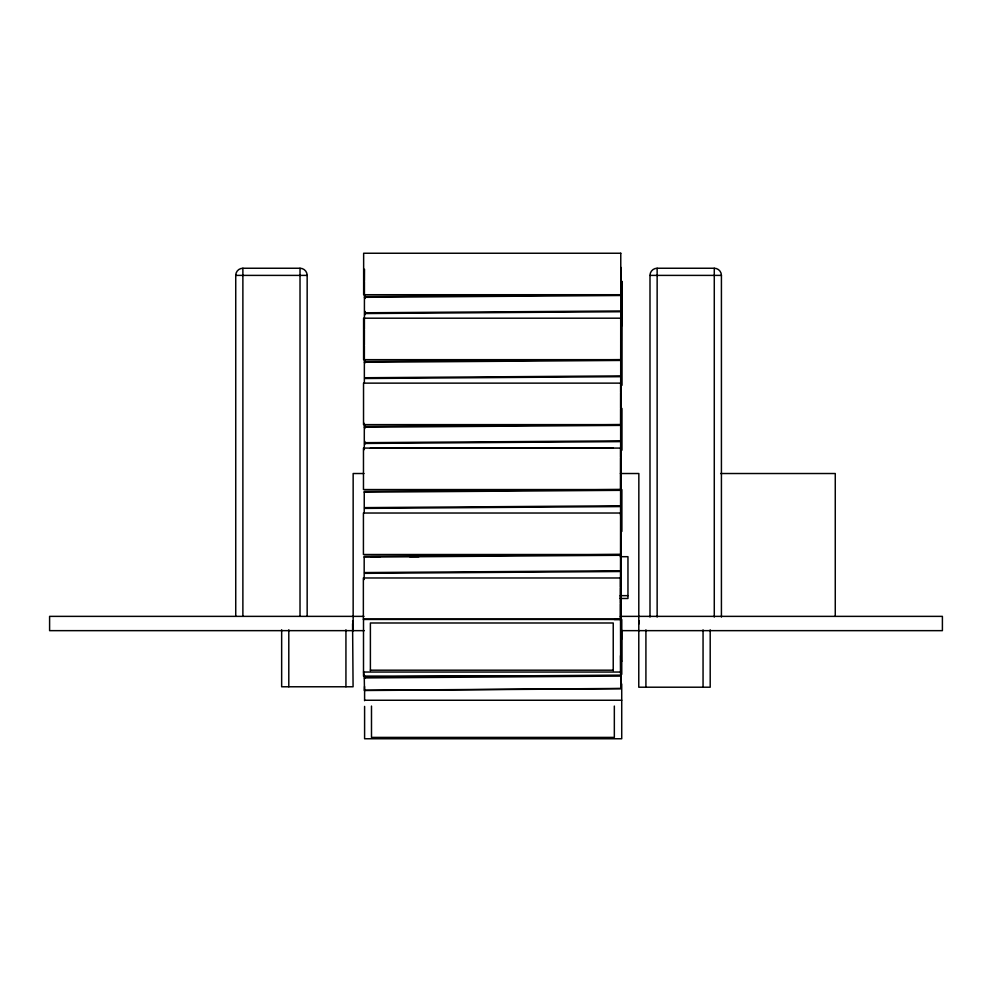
<?xml version="1.0" encoding="UTF-8"?>
<svg xmlns="http://www.w3.org/2000/svg" width="992" height="992" viewBox="0 0 992 992"><rect width="100%" height="100%" fill="white"/><g stroke="black" fill="none" stroke-linecap="round" stroke-linejoin="round"><path stroke-width="1.49" d="M364.436 281.443L364.424 296.558L620.769 294.723L620.794 279.62M364.176 579.526L364.176 573.351L620.521 571.516L620.508 586.979M364.225 513.038L364.238 508.4L620.583 506.577L620.546 554.516L364.188 556.338M364.287 449.636L364.287 443.461L620.645 441.626L620.632 457.089M364.312 423.348L364.312 426.448L620.657 424.626L620.67 409.163M364.349 383.148L364.349 378.51L620.694 376.687L620.682 392.15M364.374 346.034L364.362 361.497L620.719 359.674L620.732 344.212M364.374 345.266L364.399 329.803M364.399 329.034L364.411 313.559L620.756 311.736L620.744 327.199M364.597 678.726L364.61 675.726M620.632 619.095L620.831 688.671L364.473 690.506L364.275 677.92L620.632 676.098L363.506 676.098L363.506 619.095L620.632 619.095L620.632 672.043L363.506 672.043M620.496 603.992L620.484 619.454L614.308 619.504M620.496 603.223L620.508 587.76M620.608 474.102L620.595 489.564L364.25 491.387M620.62 473.333L620.632 457.87M620.67 408.382L620.682 392.919M620.732 343.443L620.744 327.98M620.719 318.196L620.719 359.674L363.593 359.674L363.593 318.196L620.719 318.196L620.719 320.379M620.942 681.405L620.955 673.89M620.992 640.1L620.992 633.913M620.992 633.144L621.017 617.681M621.017 616.9L621.029 601.437M621.029 600.668L621.042 585.206M621.042 584.424L621.054 568.962M621.054 568.193L621.066 552.73M621.066 551.961L621.079 536.498M621.079 535.717L621.104 520.254M621.104 519.486L621.116 504.023M621.116 503.254L621.128 487.791M621.128 487.01L621.141 471.547M621.141 470.778L621.153 455.316M621.153 454.534L621.166 439.072M621.166 438.303L621.19 422.84M621.19 422.071L621.203 406.608M621.203 405.827L621.215 390.364M621.215 389.596L621.228 374.133M621.228 373.352L621.24 357.889M621.24 357.12L621.252 341.657M621.265 340.888L621.277 325.401M622.021 325.612L622.021 321.991M364.448 280.711L364.498 269.241M620.794 278.888L620.856 267.418M364.548 686.501L364.486 690.271L620.831 688.448L620.942 682.149M235.736 616.082L235.736 275.392A7.142 7.142 0 0 1 242.879 268.249L300.018 268.249A7.142 7.142 0 0 1 307.16 275.392L307.16 616.082M649.996 617.036L649.996 275.392A7.142 7.142 0 0 1 657.138 268.249L714.277 268.249A7.142 7.142 0 0 1 721.42 275.392L721.42 617.036M235.736 275.392L307.16 275.392M649.996 275.392L721.42 275.392M370.363 448.161L613.205 448.161M363.965 473.519L353.152 473.519L353.152 630.652M620.322 473.519L638.848 473.519L638.774 687.208L710.198 687.208L710.198 629.87M720.626 473.519L835.264 473.519L835.264 616.367M620.546 554.516L363.419 554.516L363.419 513.025L620.546 513.025L620.546 515.22M370.834 556.698L380.122 556.698M409.547 556.698L418.847 556.698M620.211 556.698L627.961 556.698L627.961 598.486L620.211 598.486M620.211 595.659L627.961 595.659M363.965 616.367L49.6 616.367L49.6 630.652L364.25 630.652M620.322 616.367L942.4 616.367L942.4 630.652L621.55 630.652M352.582 623.67L353.078 686.774L281.654 686.774L281.654 629.821M639.282 623.67L638.774 623.67A7.142 7.142 0 0 1 639.282 621.042M370.388 670.183L613.23 670.183M364.597 700.253L621.724 700.253M621.017 268.348L621.153 281.517M620.496 655.675L620.62 675.13L364.262 676.953L364.25 673.965M622.009 324.806L621.959 281.319L621.972 301.208M621.488 639.604L621.463 629.994L621.513 674.634L621.525 660.883M364.882 311.389L364.895 314.365M622.021 310.707L622.021 321.036M364.87 298.468L364.87 295.442L364.833 298.406M364.87 311.649L364.87 314.662L364.87 311.562M714.277 268.262L714.277 617.036M703.055 629.87L703.055 687.208M657.138 268.249L657.138 617.036M645.916 629.87L645.916 687.208M622.046 288.213L622.034 385.28M621.972 408.431L621.972 450.219M621.897 489.614L621.897 531.402M621.786 619.504L621.786 661.292M621.724 683.984L621.724 738.755L364.597 738.755L364.597 706.416M620.558 595.87L620.558 598.387M614.333 706.068L614.333 737.403L371.492 737.403L371.492 706.068M613.23 670.716L613.23 622.988L370.388 622.988L370.388 670.716M364.907 359.972L364.907 362.96M364.845 425.456L364.845 428.556M364.845 441.403L364.845 444.391M364.597 689.899L364.597 700.712M345.935 629.821L345.935 686.774M300.018 268.262L300.018 616.082M288.796 629.821L288.796 686.774M242.879 268.249L242.879 616.082M352.582 621.042A7.142 7.142 0 0 1 353.078 623.67M364.188 557.107L364.176 572.57L620.521 570.747L620.546 555.284L364.188 557.107M364.25 492.168L364.238 507.631L620.583 505.796L620.595 490.333L364.25 492.168M364.312 427.217L364.287 442.68L620.645 440.857L620.657 425.394L364.312 427.217M364.362 362.278L364.349 377.741L620.707 375.906L620.719 360.443L364.362 362.278M364.424 297.327L364.411 312.79L620.756 310.967L620.769 295.504L364.424 297.327M620.769 253.245L363.642 253.245L363.642 294.723L620.769 294.723L620.769 253.245M620.657 383.135L363.531 383.135L363.531 424.626L620.657 424.626L620.657 383.135M620.595 448.086L363.469 448.086L363.469 489.564L620.595 489.564L620.595 448.086M620.484 577.976L363.357 577.976L363.357 619.454L620.484 619.454L620.484 577.976"/></g></svg>
